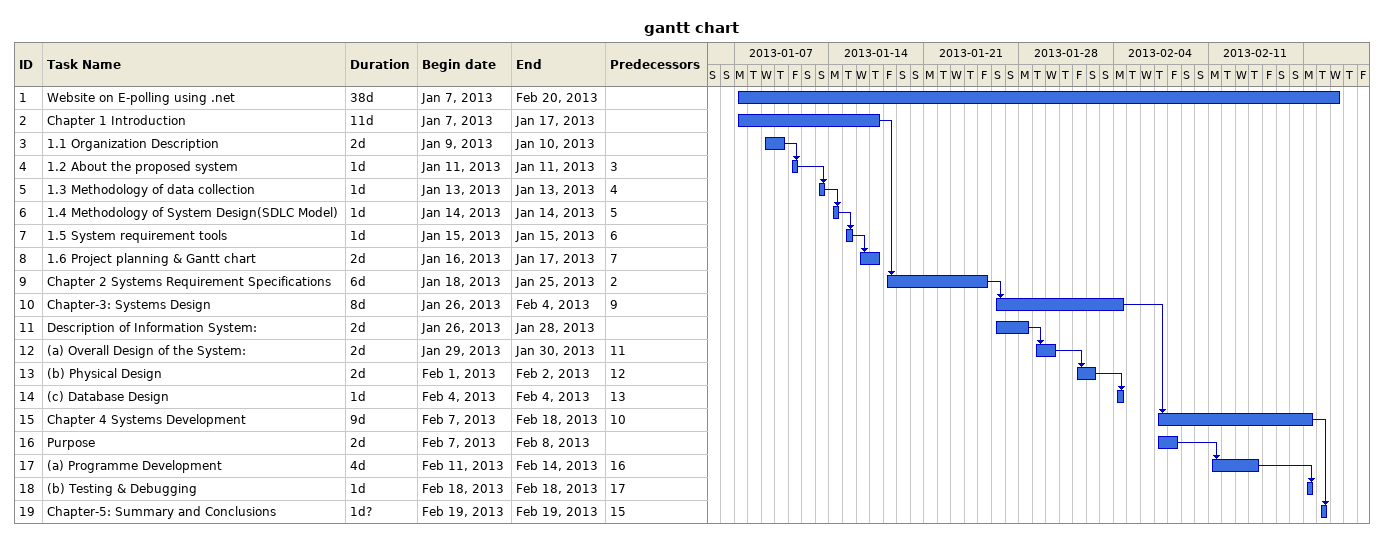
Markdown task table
gantt chart

| ID | Task | Duration | Start | Finish | Predecessors |
|---|---|---|---|---|---|
| 1 | Website on E-polling using .net | 38d | 2013-01-07 | 2013-02-20 |  |
| 2 | Chapter 1 Introduction | 11d | 2013-01-07 | 2013-01-17 |  |
| 3 | 1.1 Organization Description | 2d | 2013-01-09 | 2013-01-10 |  |
| 4 | 1.2 About the proposed system | 1d | 2013-01-11 | 2013-01-11 | 3 |
| 5 | 1.3 Methodology of data collection | 1d | 2013-01-13 | 2013-01-13 | 4 |
| 6 | 1.4 Methodology of System Design(SDLC Model) | 1d | 2013-01-14 | 2013-01-14 | 5 |
| 7 | 1.5 System requirement tools | 1d | 2013-01-15 | 2013-01-15 | 6 |
| 8 | 1.6 Project planning & Gantt chart | 2d | 2013-01-16 | 2013-01-17 | 7 |
| 9 | Chapter 2 Systems Requirement Specifications | 6d | 2013-01-18 | 2013-01-25 | 2 |
| 10 | Chapter-3: Systems Design | 8d | 2013-01-26 | 2013-02-04 | 9 |
| 11 | Description of Information System: | 2d | 2013-01-26 | 2013-01-28 |  |
| 12 | (a) Overall Design of the System: | 2d | 2013-01-29 | 2013-01-30 | 11 |
| 13 | (b) Physical Design | 2d | 2013-02-01 | 2013-02-02 | 12 |
| 14 | (c) Database Design | 1d | 2013-02-04 | 2013-02-04 | 13 |
| 15 | Chapter 4 Systems Development | 9d | 2013-02-07 | 2013-02-18 | 10 |
| 16 | Purpose | 2d | 2013-02-07 | 2013-02-08 |  |
| 17 | (a) Programme Development | 4d | 2013-02-11 | 2013-02-14 | 16 |
| 18 | (b) Testing & Debugging | 1d | 2013-02-18 | 2013-02-18 | 17 |
| 19 | Chapter-5: Summary and Conclusions | 1d? | 2013-02-19 | 2013-02-19 | 15 |
